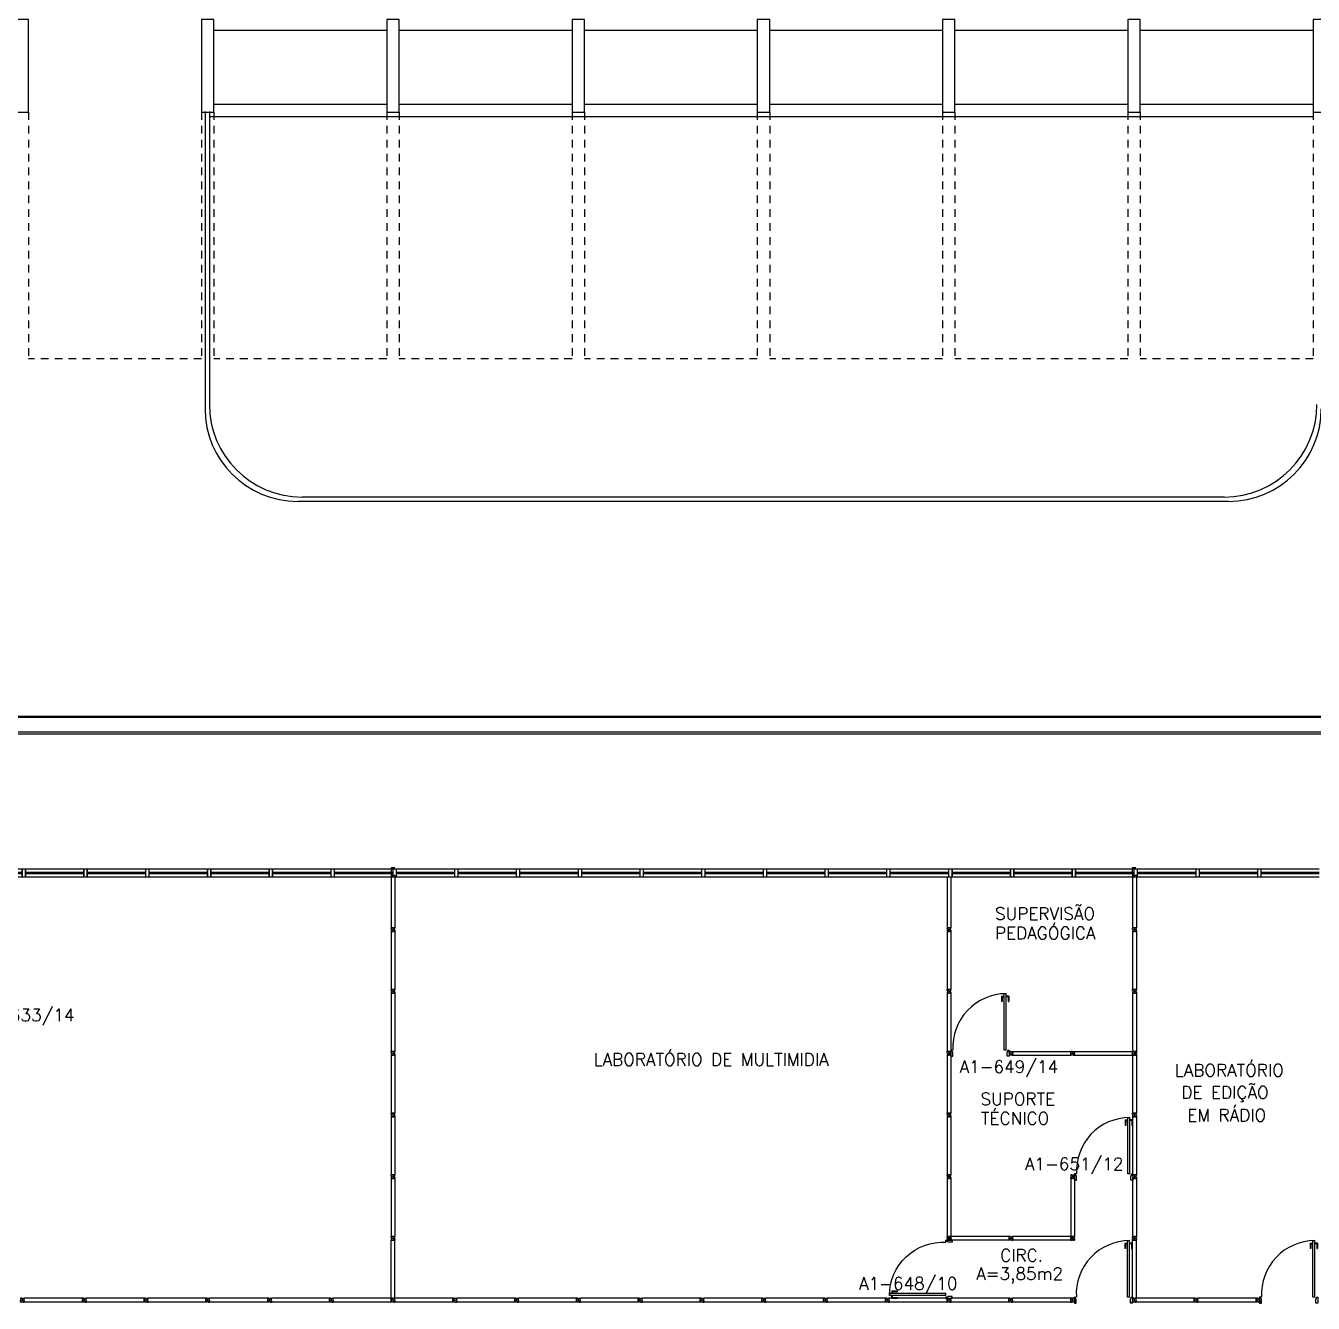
# Model space of a CAD drawing. Header units: millimetres. Extents: x 2308 to 2568, y 1142 to 1238.
# Drawn here: x 2489.59 to 2510.43, y 1164.74 to 1185.43 of the extents above; entities that cross this region are included whole.
import ezdxf

# ---------------------------------------------------------------- set-up
doc = ezdxf.new("R2010")
doc.units = ezdxf.units.MM
doc.linetypes.add('HIDDEN2', pattern=[0.1875, 0.125, -0.0625])
for name, color, linetype in [('ALV', 2, 'Continuous'), ('AR-ALV-VT2', 2, 'Continuous'), ('AR-DIV-EXI', 2, 'Continuous'), ('AR-ESQ', 7, 'Continuous'), ('AR-ESQ-CRT', 243, 'Continuous'), ('AREA', 2, 'Continuous'), ('BI-ESQ', 7, 'Continuous'), ('BI-POR-EXI', 7, 'Continuous'), ('DIV', 2, 'Continuous'), ('ESTR', 3, 'Continuous'), ('PISO', 1, 'Continuous'), ('PROJ', 1, 'HIDDEN2'), ('TEXTO', 2, 'Continuous'), ('TEXTO-ENDEREÇO', 2, 'Continuous')]:
    doc.layers.add(name, color=color, linetype=linetype)
doc.styles.add('UNB-100', font='simplex.shx', dxfattribs={"height": 0.2})
doc.styles.add('UNB-100-1', font='simplex.shx', dxfattribs={"height": 0.2})

# ---------------------------------------------------------------- blocks, each defined once
blk = doc.blocks.new('PILAR-SLN')
blk.add_lwpolyline([(0.197, -42.97), (0.197, -44.47), (-0.003, -44.47), (-0.003, -42.97)], close=True)
blk = doc.blocks.new('PDV2D-SLN')
at = {"layer": 'DIV'}
for p, q in [((0.03, 0.05), (0.06, 0.05)), ((0.03, 0.035), (0.03, 0.05)), ((0.03, -0.035), (0.03, 0.035)), ((0.06, 0.05), (0.06, -0.02)), ((0.941, 0.05), (0.941, -0.02)), ((0.971, 0.05), (0.941, 0.05)), ((0.971, 0.035), (0.971, 0.05)), ((0.971, -0.035), (0.971, 0.035)), ((0.03, -0.05), (0.03, -0.035)), ((0.05, -0.05), (0.03, -0.05)), ((0.05, -0.02), (0.06, -0.02)), ((0.05, -0.02), (0.05, -0.05)), ((0.079, -0.05), (0.109, -0.05)), ((0.079, -0.05), (0.079, -0.965)), ((0.109, -0.05), (0.109, -0.965)), ((0.951, -0.02), (0.941, -0.02)), ((0.951, -0.02), (0.951, -0.05)), ((0.951, -0.05), (0.971, -0.05)), ((0.971, -0.05), (0.971, -0.035)), ((0.109, -0.965), (0.079, -0.965))]:
    blk.add_line(p, q, dxfattribs=at)
at = {"layer": 'DIV', "color": 1}
for p, q in [((0.036, -0.925), (0.036, -0.835)), ((0.046, -0.835), (0.036, -0.835)), ((0.036, -0.925), (0.076, -0.925)), ((0.046, -0.915), (0.046, -0.835)), ((0.046, -0.915), (0.076, -0.915)), ((0.141, -0.915), (0.111, -0.915)), ((0.151, -0.925), (0.111, -0.925)), ((0.141, -0.915), (0.141, -0.835)), ((0.141, -0.835), (0.151, -0.835)), ((0.151, -0.925), (0.151, -0.835))]:
    blk.add_line(p, q, dxfattribs=at)
blk.add_arc((0.076, -0.1), 0.864, 270.1564, 3.345, dxfattribs=at)
blk = doc.blocks.new('DIVMT-SLN')
for p, q in [((-0.03, 0.03), (-0.03, 0.006)), ((-0.008, 0.03), (-0.03, 0.03)), ((-0.0185, 0.006), (-0.03, 0.006)), ((-0.0185, -0.006), (-0.0185, 0.006)), ((-0.008, 0.03), (-0.008, 0.02)), ((-0.008, 0.02), (0.008, 0.02)), ((-0.0051, 0), (0.0051, 0)), ((0.0051, 0), (-0.0051, 0)), ((-0.0051, 0), (0.0051, 0)), ((0, -0.0051), (0, 0.0051)), ((0, 0.0051), (0, -0.0051)), ((0.008, 0.03), (0.008, 0.02)), ((0.008, 0.03), (0.03, 0.03)), ((0.0205, 0.006), (0.03, 0.006)), ((0.0205, -0.006), (0.0205, 0.006)), ((0.0205, 0.006), (0.0205, -0.006)), ((0.0205, 0.006), (0.03, 0.006)), ((0.97, 0.03), (0.03, 0.03)), ((0.03, 0.006), (0.03, 0.03)), ((0.03, -0.03), (0.03, 0.03)), ((0.03, -0.005), (0.03, 0.005)), ((0.97, -0.03), (0.97, 0.03)), ((0.97, 0.03), (0.97, 0.009)), ((0.97, 0.009), (0.97, 0.027)), ((0.9795, 0.006), (0.97, 0.006)), ((0.97, -0.005), (0.97, 0.005)), ((0.9795, 0.006), (0.9795, -0.006)), ((1.0051, 0), (0.9949, 0)), ((1, 0.0051), (1, -0.0051)), ((-0.0185, -0.006), (-0.03, -0.006)), ((-0.03, -0.03), (-0.03, -0.006)), ((-0.008, -0.03), (-0.03, -0.03)), ((-0.008, -0.03), (-0.008, -0.02)), ((-0.008, -0.02), (0.008, -0.02)), ((0.008, -0.03), (0.008, -0.02)), ((0.008, -0.03), (0.03, -0.03)), ((0.0205, -0.006), (0.03, -0.006)), ((0.0205, -0.006), (0.03, -0.006)), ((0.03, -0.006), (0.03, -0.03)), ((0.97, -0.03), (0.03, -0.03)), ((0.9795, -0.006), (0.97, -0.006)), ((0.97, -0.009), (0.97, -0.027))]:
    blk.add_line(p, q)
blk = doc.blocks.new('MTT-SLN')
for p, q in [((-0.008, 0.03), (-0.03, 0.03)), ((-0.03, 0.03), (-0.03, 0.006)), ((-0.0185, 0.006), (-0.03, 0.006)), ((-0.0185, -0.006), (-0.0185, 0.006)), ((-0.008, 0.03), (-0.008, 0.02)), ((-0.008, 0.02), (0.008, 0.02)), ((-0.0051, 0), (0.0051, 0)), ((0, -0.0051), (0, 0.0051)), ((0.008, 0.03), (0.03, 0.03)), ((0.008, 0.03), (0.008, 0.02)), ((0.0205, -0.006), (0.0205, 0.006)), ((0.0205, 0.006), (0.03, 0.006)), ((0.03, 0.006), (0.03, 0.03)), ((-0.03, -0.03), (-0.03, -0.006)), ((-0.0185, -0.006), (-0.03, -0.006)), ((-0.008, -0.03), (-0.03, -0.03)), ((-0.008, -0.02), (0.008, -0.02)), ((-0.008, -0.03), (-0.008, -0.02)), ((0.008, -0.03), (0.008, -0.02)), ((0.008, -0.03), (0.03, -0.03)), ((0.0205, -0.006), (0.03, -0.006)), ((0.03, -0.006), (0.03, -0.03))]:
    blk.add_line(p, q)
blk = doc.blocks.new('MTINI-SLN')
for p, q in [((-0.03, 0.008), (-0.03, 0.03)), ((0.03, 0.03), (-0.03, 0.03)), ((-0.03, 0.008), (-0.02, 0.008)), ((-0.009, 0.03), (-0.027, 0.03)), ((-0.02, 0.008), (-0.02, 0)), ((-0.001, 0), (-0.02, 0)), ((-0.006, 0.02), (-0.006, 0.03)), ((-0.006, 0.023), (-0.006, 0.027)), ((-0.006, 0.02), (0.006, 0.02)), ((0.005, 0.03), (-0.005, 0.03)), ((0.005, 0), (-0.005, 0)), ((0.004, 0.02), (-0.004, 0.02)), ((0.02, 0), (-0.001, 0)), ((0, -0.005), (0, 0.005)), ((0.006, 0.02), (0.006, 0.03)), ((0.006, 0.023), (0.006, 0.027)), ((0.009, 0.03), (0.027, 0.03)), ((0.03, 0.008), (0.02, 0.008)), ((0.02, 0), (0.02, 0.008)), ((0.03, 0.008), (0.03, 0.03))]:
    blk.add_line(p, q)
blk = doc.blocks.new('DIV-SLN')
for p, q in [((-0.0051, 0), (0.0051, 0)), ((0, -0.0051), (0, 0.0051)), ((0.0205, 0.006), (0.03, 0.006)), ((0.0205, -0.006), (0.0205, 0.006)), ((0.03, 0.03), (0.97, 0.03)), ((0.03, 0.03), (0.03, -0.03)), ((0.03, 0.009), (0.03, 0.027)), ((0.03, 0.005), (0.03, -0.005)), ((0.97, 0.03), (0.97, -0.03)), ((0.9795, 0.006), (0.97, 0.006)), ((0.97, 0.005), (0.97, -0.005)), ((0.9795, -0.006), (0.9795, 0.006)), ((1.0051, 0), (0.9949, 0)), ((0.9949, 0), (1.0051, 0)), ((1, -0.0051), (1, 0.0051)), ((0.0205, -0.006), (0.03, -0.006)), ((0.03, -0.03), (0.03, -0.009)), ((0.03, -0.009), (0.03, -0.027)), ((0.03, -0.03), (0.97, -0.03)), ((0.9795, -0.006), (0.97, -0.006))]:
    blk.add_line(p, q)
blk = doc.blocks.new('ESQCIR2-SLN')
at = {"color": 2}
for p, q in [((0.06, 0.119), (0, 0.119)), ((0, 0.119), (0, 0)), ((0.06, -0.001), (0.06, 0.119)), ((0.06, 0.053), (1, 0.053)), ((1, 0.065), (0.061, 0.065)), ((1, 0.119), (1, 0)), ((1.06, 0.119), (1, 0.119)), ((1.06, -0.001), (1.06, 0.119)), ((1.06, 0.053), (2, 0.053)), ((2, 0.065), (1.061, 0.065)), ((2, 0.119), (2, 0)), ((2.06, 0.119), (2, 0.119)), ((2.06, -0.001), (2.06, 0.119)), ((2.06, 0.053), (3, 0.053)), ((3, 0.065), (2.061, 0.065)), ((3, 0.119), (3, 0)), ((3.06, 0.119), (3, 0.119)), ((3.06, -0.001), (3.06, 0.119)), ((3.06, 0.053), (4, 0.053)), ((4, 0.065), (3.061, 0.065)), ((4, 0.119), (4, 0)), ((4.06, 0.119), (4, 0.119)), ((4.06, -0.001), (4.06, 0.119)), ((4.06, 0.053), (5, 0.053)), ((5, 0.065), (4.061, 0.065)), ((5, 0.119), (5, 0)), ((5.06, 0.119), (5, 0.119)), ((5.06, -0.001), (5.06, 0.119)), ((5.06, 0.053), (6, 0.053)), ((6, 0.065), (5.061, 0.065)), ((0, -0.001), (0.06, -0.001)), ((1, -0.001), (1.06, -0.001)), ((2, -0.001), (2.06, -0.001)), ((3, -0.001), (3.06, -0.001)), ((4, -0.001), (4.06, -0.001)), ((5, -0.001), (5.06, -0.001))]:
    blk.add_line(p, q, dxfattribs=at)
at = {"color": 1}
for p, q in [((1, 0.119), (0.061, 0.119)), ((2, 0.119), (1.061, 0.119)), ((3, 0.119), (2.061, 0.119)), ((4, 0.119), (3.061, 0.119)), ((5, 0.119), (4.061, 0.119)), ((6, 0.119), (5.061, 0.119)), ((0.06, -0.001), (1, -0.001)), ((1.06, -0.001), (2, -0.001)), ((2.06, -0.001), (3, -0.001)), ((3.06, -0.001), (4, -0.001)), ((4.06, -0.001), (5, -0.001)), ((5.06, -0.001), (6, -0.001))]:
    blk.add_line(p, q, dxfattribs=at)
blk = doc.blocks.new('DIV006')
at = {"layer": 'AR-ESQ'}
for p, q in [((172.945, 17.642), (172.945, 17.523)), ((182.005, 17.642), (181.945, 17.642)), ((181.945, 17.522), (182.005, 17.522))]:
    blk.add_line(p, q, dxfattribs=at)
at = {"layer": 'AR-ESQ', "color": 2}
for p, q in [((173.005, 17.642), (172.945, 17.642)), ((172.945, 17.522), (173.005, 17.522)), ((179.005, 17.642), (178.945, 17.642)), ((178.945, 17.522), (179.005, 17.522)), ((179.005, 17.522), (179.005, 17.642)), ((179.945, 17.588), (179.005, 17.588)), ((179.005, 17.576), (179.945, 17.576)), ((179.945, 17.642), (179.945, 17.523)), ((180.005, 17.642), (179.945, 17.642)), ((179.945, 17.522), (180.005, 17.522)), ((180.005, 17.522), (180.005, 17.642)), ((180.945, 17.588), (180.005, 17.588)), ((180.005, 17.576), (180.945, 17.576)), ((180.945, 17.642), (180.945, 17.523)), ((181.005, 17.642), (180.945, 17.642)), ((180.945, 17.522), (181.005, 17.522)), ((181.005, 17.522), (181.005, 17.642)), ((181.945, 17.588), (181.005, 17.588)), ((181.005, 17.576), (181.945, 17.576)), ((181.945, 17.642), (181.945, 17.523))]:
    blk.add_line(p, q, dxfattribs=at)
at = {"layer": 'AR-ESQ', "color": 1}
for p, q in [((179.945, 17.642), (179.005, 17.642)), ((179.005, 17.522), (179.945, 17.522)), ((180.945, 17.642), (180.005, 17.642)), ((180.005, 17.522), (180.945, 17.522)), ((181.945, 17.642), (181.005, 17.642)), ((181.005, 17.522), (181.945, 17.522))]:
    blk.add_line(p, q, dxfattribs=at)
at = {"layer": 'AR-ESQ-CRT', "color": 2}
blk.add_line((178.945, 17.642), (178.945, 17.523), dxfattribs=at)
at = {"layer": 'AR-ESQ', "rotation": 1.62844e-11}
for p in [(166.945, 17.523), (181.941, 17.523), (184.945, 17.523)]:
    blk.add_blockref('ESQCIR2-SLN', p, dxfattribs=at)
at = {"layer": 'AR-ESQ', "color": 2, "rotation": 1.62844e-11}
for p in [(169.941, 17.523), (172.945, 17.523)]:
    blk.add_blockref('ESQCIR2-SLN', p, dxfattribs=at)

msp = doc.modelspace()

# ---------------------------------------------------------------- linework, layer by layer
at = {"layer": 'ALV'}
for p, q in [((2330.454, 1174.25), (2546.629, 1174.25)), ((2330.454, 1174), (2546.429, 1174))]:
    msp.add_line(p, q, dxfattribs=at)
at = {"layer": 'AR-ALV-VT2'}
for p, q in [((2444.531, 1174.236), (2546.431, 1174.236)), ((2444.531, 1173.966), (2546.431, 1173.966))]:
    msp.add_line(p, q, dxfattribs=at)
at = {"layer": 'AR-DIV-EXI'}
for p, q in [((2495.499, 1171.797), (2495.499, 1171.678)), ((2495.559, 1171.797), (2495.499, 1171.797)), ((2495.499, 1171.677), (2495.559, 1171.677)), ((2495.502, 1171.647), (2495.502, 1170.823)), ((2495.562, 1171.647), (2495.562, 1170.823)), ((2504.502, 1171.647), (2504.502, 1170.823)), ((2504.562, 1171.647), (2504.562, 1170.823)), ((2507.499, 1171.797), (2507.499, 1171.678)), ((2507.559, 1171.797), (2507.499, 1171.797)), ((2507.499, 1171.677), (2507.559, 1171.677)), ((2507.505, 1171.677), (2507.565, 1171.677)), ((2507.505, 1171.647), (2507.505, 1170.823)), ((2507.565, 1171.647), (2507.565, 1170.823)), ((2495.526, 1170.823), (2495.502, 1170.823)), ((2495.502, 1170.801), (2495.502, 1170.823)), ((2495.562, 1170.823), (2495.502, 1170.823)), ((2495.502, 1170.801), (2495.512, 1170.801)), ((2495.502, 1170.785), (2495.512, 1170.785)), ((2495.502, 1170.785), (2495.502, 1170.763)), ((2495.502, 1170.763), (2495.526, 1170.763)), ((2495.512, 1170.785), (2495.512, 1170.801)), ((2495.526, 1170.813), (2495.526, 1170.823)), ((2495.526, 1170.813), (2495.526, 1170.823)), ((2495.538, 1170.813), (2495.526, 1170.813)), ((2495.526, 1170.813), (2495.538, 1170.813)), ((2495.526, 1170.774), (2495.526, 1170.763)), ((2495.538, 1170.774), (2495.526, 1170.774)), ((2495.537, 1170.823), (2495.527, 1170.823)), ((2495.538, 1170.793), (2495.527, 1170.793)), ((2495.527, 1170.793), (2495.538, 1170.793)), ((2495.532, 1170.788), (2495.532, 1170.798)), ((2495.532, 1170.798), (2495.532, 1170.788)), ((2495.532, 1170.788), (2495.532, 1170.798)), ((2495.538, 1170.823), (2495.562, 1170.823)), ((2495.538, 1170.813), (2495.538, 1170.823)), ((2495.538, 1170.813), (2495.538, 1170.823)), ((2495.538, 1170.774), (2495.538, 1170.763)), ((2495.562, 1170.763), (2495.538, 1170.763)), ((2495.562, 1170.801), (2495.552, 1170.801)), ((2495.552, 1170.785), (2495.552, 1170.801)), ((2495.562, 1170.785), (2495.552, 1170.785)), ((2495.562, 1170.801), (2495.562, 1170.823)), ((2495.562, 1170.785), (2495.562, 1170.763)), ((2504.526, 1170.823), (2504.502, 1170.823)), ((2504.502, 1170.801), (2504.502, 1170.823)), ((2504.562, 1170.823), (2504.502, 1170.823)), ((2504.502, 1170.801), (2504.512, 1170.801)), ((2504.502, 1170.785), (2504.512, 1170.785)), ((2504.502, 1170.785), (2504.502, 1170.763)), ((2504.502, 1170.763), (2504.526, 1170.763)), ((2504.512, 1170.785), (2504.512, 1170.801)), ((2504.526, 1170.813), (2504.526, 1170.823)), ((2504.526, 1170.813), (2504.526, 1170.823)), ((2504.538, 1170.813), (2504.526, 1170.813)), ((2504.526, 1170.813), (2504.538, 1170.813)), ((2504.526, 1170.774), (2504.526, 1170.763)), ((2504.538, 1170.774), (2504.526, 1170.774)), ((2504.537, 1170.823), (2504.527, 1170.823)), ((2504.538, 1170.793), (2504.527, 1170.793)), ((2504.527, 1170.793), (2504.538, 1170.793)), ((2504.532, 1170.788), (2504.532, 1170.798)), ((2504.532, 1170.798), (2504.532, 1170.788)), ((2504.532, 1170.788), (2504.532, 1170.798)), ((2504.538, 1170.823), (2504.562, 1170.823)), ((2504.538, 1170.813), (2504.538, 1170.823)), ((2504.538, 1170.813), (2504.538, 1170.823)), ((2504.538, 1170.774), (2504.538, 1170.763)), ((2504.562, 1170.763), (2504.538, 1170.763)), ((2504.562, 1170.801), (2504.552, 1170.801)), ((2504.552, 1170.785), (2504.552, 1170.801)), ((2504.562, 1170.785), (2504.552, 1170.785)), ((2504.562, 1170.801), (2504.562, 1170.823)), ((2504.562, 1170.785), (2504.562, 1170.763)), ((2507.529, 1170.823), (2507.505, 1170.823)), ((2507.505, 1170.801), (2507.505, 1170.823)), ((2507.565, 1170.823), (2507.505, 1170.823)), ((2507.505, 1170.801), (2507.515, 1170.801)), ((2507.505, 1170.785), (2507.515, 1170.785)), ((2507.505, 1170.785), (2507.505, 1170.763)), ((2507.505, 1170.763), (2507.529, 1170.763)), ((2507.515, 1170.785), (2507.515, 1170.801)), ((2507.529, 1170.813), (2507.529, 1170.823)), ((2507.529, 1170.813), (2507.529, 1170.823)), ((2507.541, 1170.813), (2507.529, 1170.813)), ((2507.529, 1170.813), (2507.541, 1170.813)), ((2507.529, 1170.774), (2507.529, 1170.763)), ((2507.541, 1170.774), (2507.529, 1170.774)), ((2507.54, 1170.823), (2507.53, 1170.823)), ((2507.54, 1170.793), (2507.53, 1170.793)), ((2507.53, 1170.793), (2507.54, 1170.793)), ((2507.535, 1170.788), (2507.535, 1170.798)), ((2507.535, 1170.798), (2507.535, 1170.788)), ((2507.535, 1170.788), (2507.535, 1170.798)), ((2507.541, 1170.823), (2507.565, 1170.823)), ((2507.541, 1170.813), (2507.541, 1170.823)), ((2507.541, 1170.813), (2507.541, 1170.823)), ((2507.541, 1170.774), (2507.541, 1170.763)), ((2507.565, 1170.763), (2507.541, 1170.763)), ((2507.565, 1170.801), (2507.555, 1170.801)), ((2507.555, 1170.785), (2507.555, 1170.801)), ((2507.565, 1170.785), (2507.555, 1170.785)), ((2507.565, 1170.801), (2507.565, 1170.823)), ((2507.565, 1170.785), (2507.565, 1170.763)), ((2506.526, 1164.823), (2506.502, 1164.823)), ((2506.502, 1164.801), (2506.502, 1164.823)), ((2506.562, 1164.823), (2506.502, 1164.823)), ((2506.562, 1164.823), (2506.502, 1164.823)), ((2506.502, 1164.801), (2506.512, 1164.801)), ((2506.502, 1164.785), (2506.512, 1164.785)), ((2506.502, 1164.785), (2506.502, 1164.763)), ((2506.502, 1164.763), (2506.526, 1164.763)), ((2506.512, 1164.785), (2506.512, 1164.801)), ((2506.526, 1164.813), (2506.526, 1164.823)), ((2506.526, 1164.813), (2506.526, 1164.823)), ((2506.538, 1164.813), (2506.526, 1164.813)), ((2506.526, 1164.813), (2506.538, 1164.813)), ((2506.538, 1164.813), (2506.526, 1164.813)), ((2506.526, 1164.813), (2506.538, 1164.813)), ((2506.526, 1164.774), (2506.526, 1164.763)), ((2506.538, 1164.774), (2506.526, 1164.774)), ((2506.538, 1164.774), (2506.526, 1164.774)), ((2506.537, 1164.823), (2506.527, 1164.823)), ((2506.537, 1164.823), (2506.527, 1164.823)), ((2506.538, 1164.793), (2506.527, 1164.793)), ((2506.527, 1164.793), (2506.538, 1164.793)), ((2506.538, 1164.793), (2506.527, 1164.793)), ((2506.527, 1164.793), (2506.538, 1164.793)), ((2506.532, 1164.788), (2506.532, 1164.798)), ((2506.532, 1164.798), (2506.532, 1164.788)), ((2506.532, 1164.788), (2506.532, 1164.798)), ((2506.538, 1164.823), (2506.562, 1164.823)), ((2506.538, 1164.813), (2506.538, 1164.823)), ((2506.538, 1164.813), (2506.538, 1164.823)), ((2506.538, 1164.774), (2506.538, 1164.763)), ((2506.562, 1164.763), (2506.538, 1164.763)), ((2506.562, 1164.801), (2506.552, 1164.801)), ((2506.552, 1164.785), (2506.552, 1164.801)), ((2506.562, 1164.785), (2506.552, 1164.785)), ((2506.562, 1164.801), (2506.562, 1164.823)), ((2506.562, 1164.785), (2506.562, 1164.763))]:
    msp.add_line(p, q, dxfattribs=at)
at = {"layer": 'PISO'}
for p, q in [((2495.429, 1185.359), (2492.629, 1185.359)), ((2498.429, 1185.359), (2495.629, 1185.359)), ((2501.429, 1185.359), (2498.629, 1185.359)), ((2504.429, 1185.359), (2501.629, 1185.359)), ((2507.429, 1185.359), (2504.629, 1185.359)), ((2510.429, 1185.359), (2507.629, 1185.359)), ((2495.429, 1184.159), (2492.629, 1184.159)), ((2498.429, 1184.159), (2495.629, 1184.159)), ((2501.429, 1184.159), (2498.629, 1184.159)), ((2504.429, 1184.159), (2501.629, 1184.159)), ((2507.429, 1184.159), (2504.629, 1184.159)), ((2510.429, 1184.159), (2507.629, 1184.159)), ((2492.488, 1184.044), (2492.488, 1179.231)), ((2492.558, 1184.044), (2492.558, 1179.301)), ((2501.429, 1183.959), (2492.558, 1183.959)), ((2510.429, 1183.959), (2501.429, 1183.959)), ((2509.058, 1177.731), (2493.988, 1177.731)), ((2508.988, 1177.801), (2494.058, 1177.801))]:
    msp.add_line(p, q, dxfattribs=at)
for centre, start, end in [((2493.988, 1179.231), 180, 270), ((2494.058, 1179.301), 180, 270), ((2508.988, 1179.301), 270, 0), ((2509.058, 1179.231), 270, 0)]:
    msp.add_arc(centre, 1.5, start, end, dxfattribs=at)
at = {"layer": 'PROJ'}
for p, q in [((2489.629, 1184.037), (2489.629, 1180.037)), ((2492.429, 1184.037), (2492.429, 1180.037)), ((2492.629, 1184.037), (2492.629, 1180.037)), ((2495.429, 1184.037), (2495.429, 1180.037)), ((2495.629, 1184.037), (2495.629, 1180.037)), ((2498.429, 1184.037), (2498.429, 1180.037)), ((2498.629, 1184.037), (2498.629, 1180.037)), ((2501.429, 1184.037), (2501.429, 1180.037)), ((2501.629, 1184.037), (2501.629, 1180.037)), ((2504.429, 1184.037), (2504.429, 1180.037)), ((2504.629, 1184.037), (2504.629, 1180.037)), ((2507.429, 1184.037), (2507.429, 1180.037)), ((2507.629, 1184.037), (2507.629, 1180.037)), ((2510.429, 1184.037), (2510.429, 1180.037)), ((2492.429, 1180.037), (2489.629, 1180.037)), ((2495.429, 1180.037), (2492.629, 1180.037)), ((2498.429, 1180.037), (2495.629, 1180.037)), ((2501.429, 1180.037), (2498.629, 1180.037)), ((2504.429, 1180.037), (2501.629, 1180.037)), ((2507.429, 1180.037), (2504.629, 1180.037)), ((2510.429, 1180.037), (2507.629, 1180.037))]:
    msp.add_line(p, q, dxfattribs=at)

# ---------------------------------------------------------------- block references
at = {"layer": 'AR-DIV-EXI'}
for name, p, rotation in [('MTINI-SLN', (2495.532, 1171.677), 180.0000258043724), ('MTINI-SLN', (2507.535, 1171.677), 180.0000258043724), ('DIVMT-SLN', (2495.532, 1169.793), 90.00002580436919), ('DIVMT-SLN', (2504.532, 1169.793), 90.00002580436919), ('DIVMT-SLN', (2507.535, 1169.793), 90.00002580436919), ('DIVMT-SLN', (2495.532, 1168.793), 90.00002580436919), ('DIVMT-SLN', (2504.532, 1168.793), 90.00002580436919), ('DIVMT-SLN', (2507.535, 1168.793), 90.00002580436919), ('DIVMT-SLN', (2495.532, 1167.793), 90.00002580436919), ('DIVMT-SLN', (2504.532, 1167.793), 90.00002580436919), ('DIVMT-SLN', (2507.535, 1167.793), 90.00002580436919), ('DIVMT-SLN', (2495.532, 1166.793), 90.00002580436919), ('DIVMT-SLN', (2504.532, 1166.793), 90.00002580436919), ('DIVMT-SLN', (2507.535, 1166.793), 90.00002580436919), ('DIVMT-SLN', (2495.532, 1165.793), 90.00002580436919), ('DIVMT-SLN', (2504.532, 1165.793), 90.00002580436919), ('MTT-SLN', (2506.535, 1166.793), 2.580437242834613e-05), ('DIVMT-SLN', (2506.535, 1165.793), 90.00002580436919), ('DIVMT-SLN', (2507.535, 1165.793), 90.00002580436919), ('DIV-SLN', (2495.532, 1164.793), 90.00002580436919), ('MTT-SLN', (2504.532, 1165.793), 2.580437242834613e-05), ('DIVMT-SLN', (2504.535, 1165.793), 2.580437242834613e-05), ('DIVMT-SLN', (2505.535, 1165.793), 2.580437242834613e-05), ('MTT-SLN', (2506.535, 1165.793), 2.580437242834613e-05), ('MTT-SLN', (2507.535, 1165.793), 2.580437242834613e-05), ('DIV-SLN', (2507.535, 1164.793), 90.00002580436919), ('DIVMT-SLN', (2489.532, 1164.793), 2.580437242834613e-05), ('DIVMT-SLN', (2490.532, 1164.793), 2.580437242834613e-05), ('MTT-SLN', (2490.532, 1164.793), 2.580437242834613e-05), ('DIVMT-SLN', (2491.532, 1164.793), 2.580437242834613e-05), ('DIVMT-SLN', (2492.532, 1164.793), 2.580437242834613e-05), ('DIVMT-SLN', (2493.532, 1164.793), 2.580437242834613e-05), ('DIVMT-SLN', (2494.532, 1164.793), 2.580437242834613e-05), ('DIVMT-SLN', (2495.532, 1164.793), 2.580437242834613e-05), ('MTT-SLN', (2496.532, 1164.793), 2.580437242834613e-05), ('DIVMT-SLN', (2496.532, 1164.793), 2.580437242834613e-05), ('DIVMT-SLN', (2497.532, 1164.793), 2.580437242834613e-05), ('DIVMT-SLN', (2498.532, 1164.793), 2.580437242834613e-05), ('DIVMT-SLN', (2499.532, 1164.793), 2.580437242834613e-05), ('DIVMT-SLN', (2500.532, 1164.793), 2.580437242834613e-05), ('DIVMT-SLN', (2501.532, 1164.793), 2.580437242834613e-05), ('DIVMT-SLN', (2502.532, 1164.793), 2.580437242834613e-05), ('DIVMT-SLN', (2503.532, 1164.793), 2.580437242834613e-05), ('DIVMT-SLN', (2504.532, 1164.793), 2.580437242834613e-05), ('DIVMT-SLN', (2505.532, 1164.793), 2.580437242834613e-05), ('DIVMT-SLN', (2507.532, 1164.793), 2.580437242834613e-05), ('DIVMT-SLN', (2508.532, 1164.793), 2.580437242834613e-05), ('MTT-SLN', (2509.532, 1164.793), 2.580437242834613e-05)]:
    msp.add_blockref(name, p, dxfattribs=dict(at, rotation=rotation))
at = {"layer": 'AR-DIV-EXI', "xscale": -1, "rotation": 359.9999741956276}
for name, p in [('MTT-SLN', (2505.535, 1168.793)), ('DIVMT-SLN', (2506.535, 1168.793)), ('DIVMT-SLN', (2507.535, 1168.793))]:
    msp.add_blockref(name, p, dxfattribs=at)
at = {"layer": 'BI-ESQ', "rotation": 2.58043561439059e-05}
msp.add_blockref('DIV006', (2319.581, 1154.13), dxfattribs=at)
at = {"layer": 'BI-POR-EXI', "rotation": 180.0000258043724}
for p in [(2505.535, 1168.793), (2507.532, 1164.793), (2510.532, 1164.793)]:
    msp.add_blockref('PDV2D-SLN', p, dxfattribs=at)
at = {"layer": 'BI-POR-EXI', "xscale": -1, "rotation": 270.0000258043692}
msp.add_blockref('PDV2D-SLN', (2504.532, 1164.792), dxfattribs=at)
at = {"layer": 'DIV', "rotation": 180}
msp.add_blockref('PDV2D-SLN', (2507.536, 1166.787), dxfattribs=at)
at = {"layer": 'ESTR', "xscale": -1}
for p in [(2489.626, 1228.506), (2492.626, 1228.506), (2495.626, 1228.506), (2498.626, 1228.506), (2501.626, 1228.506), (2504.626, 1228.506), (2507.626, 1228.506), (2510.626, 1228.506)]:
    msp.add_blockref('PILAR-SLN', p, dxfattribs=at)

# ---------------------------------------------------------------- texts
at = {"layer": 'AREA', "style": 'UNB-100'}
msp.add_text('A=3,85m2', height=0.2, dxfattribs=at).set_placement((2504.973, 1165.123))
at = {"layer": 'DIV', "style": 'UNB-100-1'}
msp.add_text('A1-633/14', height=0.2, dxfattribs=at).set_placement((2488.781, 1169.31))
at = {"layer": 'TEXTO', "linetype": 'Continuous', "style": 'UNB-100'}
for s, p in [('SUPERVISÃO', (2505.277, 1170.952)), ('LABORATÓRIO', (2508.186, 1168.417)), ('DE EDIÇÃO', (2508.293, 1168.057)), ('SUPORTE', (2505.041, 1167.951)), ('EM RÁDIO', (2508.389, 1167.689)), ('CIRC.', (2505.36, 1165.42))]:
    msp.add_text(s, height=0.2, dxfattribs=at).set_placement(p)
at = {"layer": 'TEXTO', "style": 'UNB-100'}
msp.add_text('LABORATÓRIO DE MULTIMIDIA', height=0.2, dxfattribs=at).set_placement((2498.778, 1168.591))
at = {"layer": 'TEXTO', "linetype": 'Continuous', "char_height": 0.2, "width": 3.14, "attachment_point": 1, "style": 'UNB-100'}
for s, insert in [('PEDAGÓGICA', (2505.275, 1170.838)), ('TÉCNICO', (2505.049, 1167.837))]:
    msp.add_mtext(s, dxfattribs=dict(at, insert=insert))
at = {"layer": 'TEXTO-ENDEREÇO', "style": 'UNB-100-1'}
for s, p in [('A1-649/14', (2504.704, 1168.473)), ('A1-651/12', (2505.761, 1166.9)), ('A1-648/10', (2503.075, 1164.963))]:
    msp.add_text(s, height=0.2, dxfattribs=at).set_placement(p)

doc.saveas('drawing.dxf')
